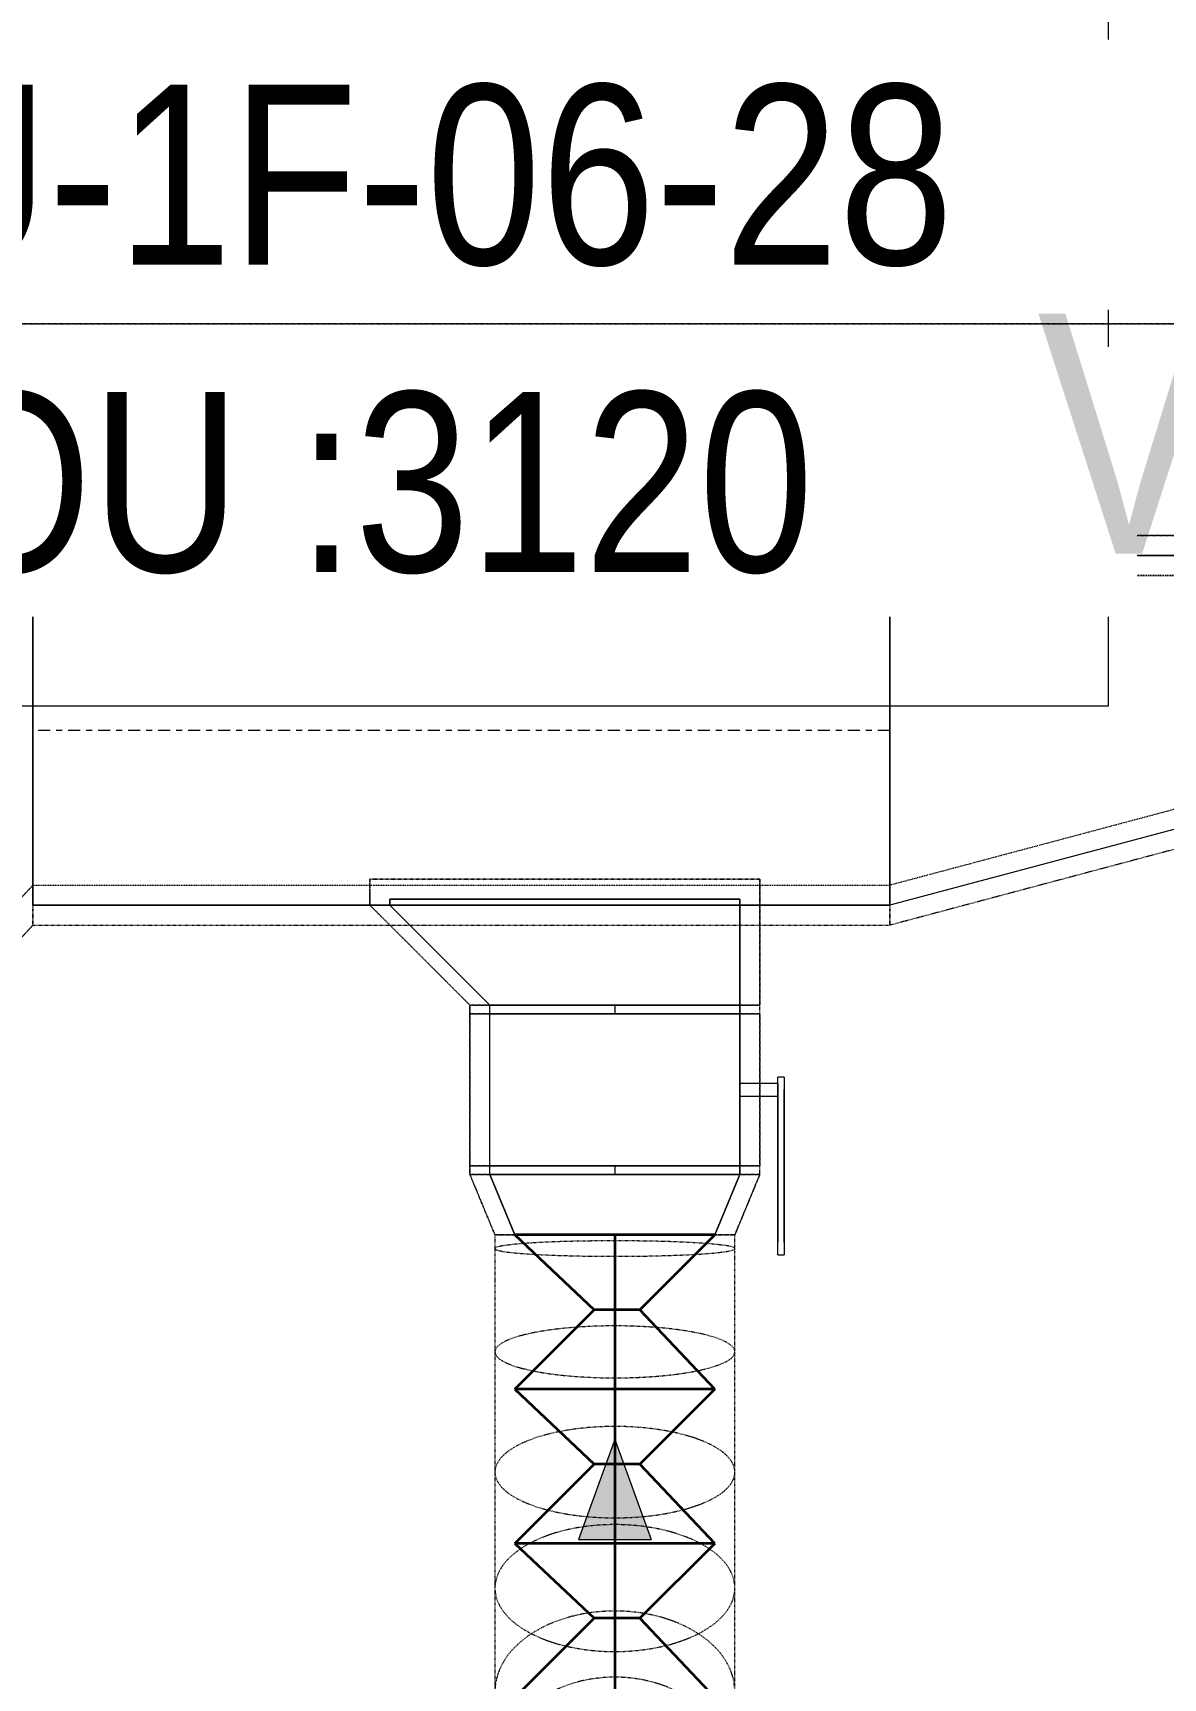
# Model space of a CAD drawing. Header units: inches. Extents: x -83664 to 20107, y -47222 to 19398.
# Drawn here: x 7446 to 8577, y -40065 to -38418 of the extents above; entities that cross this region are included whole.
import ezdxf

# ---------------------------------------------------------------- set-up
doc = ezdxf.new("R2010")
doc.units = ezdxf.units.IN
doc.header["$MEASUREMENT"] = 0
for name, pattern in [('Center', [29.999999, 12, -6, 6, -6]), ('Hidden 0_50', [1.0584, 0.5292, -0.5292]), ('Hidden 1_0', [1.7, 1, -0.7])]:
    doc.linetypes.add(name, pattern=pattern)
for name, color, linetype, lineweight in [('A-DETL-GENF', 7, 'Continuous', 9), ('G-ANNO-TEXT', 7, 'Continuous', 9), ('M-EQPM-IDEN', 7, 'Continuous', 9), ('M-HVAC-CDFF', 7, 'Continuous', 9), ('M-HVAC-DUCT-CNTR', 7, 'Center', 9)]:
    doc.layers.add(name, color=color, linetype=linetype, lineweight=lineweight)
doc.layers.add('M-HVAC-DUCT', color=7, linetype='Continuous', lineweight=9, true_color=0xffe97f)
doc.layers.add('M-HVAC-DUCT-PATT', color=7, linetype='Continuous', lineweight=35, true_color=0x007f00)
doc.styles.add('Arial Narrow_1', font='ARIALN.TTF', dxfattribs={"height": 1.406642})
doc.styles.add('Arial Narrow_21', font='ARIALN.TTF', dxfattribs={"height": 240})

# ---------------------------------------------------------------- blocks, each defined once
blk = doc.blocks.new('M_Rectangular Tap - Beveled - Standard-V42-FIRST FLOOR AC CONDITIONING LAYOUT - PART A')
at = {"layer": 'M-HVAC-DUCT', "color": 30, "true_color": 0xff7f00}
for p, q in [((0, 225), (-6.096, 225)), ((-6.096, -125), (-6.096, 225)), ((-6.096, 225), (-6.096, -125)), ((-6.096, 225), (0, 225)), ((100, 125), (0, 225)), ((100, 125), (0, 225)), ((100, 125), (100, -125)), ((100, -125), (100, 125)), ((-6.096, -125), (100, -125)), ((100, -125), (-6.096, -125))]:
    blk.add_line(p, q, dxfattribs=at)
blk = doc.blocks.new('M_Rectangular Transition - Length - Standard-7399476-FIRST FLOOR AC CONDITIONING LAYOUT - PART A')
at = {"layer": 'M-HVAC-DUCT', "color": 30, "true_color": 0xff7f00}
for p, q in [((0, 125), (375, 225)), ((0, 125), (375, 225)), ((375, -125), (375, 225)), ((375, 225), (375, -125)), ((0, 125), (0, -125)), ((0, -125), (0, 125)), ((0, -125), (375, -125)), ((375, -125), (0, -125))]:
    blk.add_line(p, q, dxfattribs=at)
blk = doc.blocks.new('GCE-AT-Supply Air Rectangular Diffuser - 225x225-V55-FIRST FLOOR AC CONDITIONING LAYOUT - PART A')
at = {"layer": 'A-DETL-GENF', "true_color": 0xff7f00}
for points in [[(36.4, 312.5), (0, 412.5), (-36.4, 312.5)], [(-312.5, 36.4), (-412.5, 0), (-312.5, -36.4)], [(412.5, 0), (312.5, 36.4), (312.5, -36.4), (338.5, -26.9)], [(36.4, -312.5), (-36.4, -312.5), (0, -412.5)]]:
    blk.add_hatch(color=30, dxfattribs=at).paths.add_polyline_path(points)
at = {"layer": 'A-DETL-GENF', "color": 30, "true_color": 0xff7f00}
for p, q in [((0, 412.5), (-36.4, 312.5)), ((0, 412.5), (36.4, 312.5)), ((-36.4, 312.5), (36.4, 312.5)), ((0, 212.5), (0, 312.5)), ((-162.5, -162.5), (162.5, 162.5)), ((-162.5, 162.5), (162.5, -162.5)), ((-162.5, -162.5), (-162.5, 162.5)), ((-162.5, 162.5), (162.5, 162.5)), ((162.5, 162.5), (162.5, -162.5)), ((-412.5, 0), (-312.5, 36.4)), ((-312.5, -36.4), (-312.5, 36.4)), ((312.5, 36.4), (312.5, -36.4)), ((412.5, 0), (312.5, 36.4)), ((212.5, 0), (312.5, 0)), ((-412.5, 0), (-312.5, -36.4)), ((-212.5, 0), (-312.5, 0)), ((412.5, 0), (312.5, -36.4)), ((162.5, -162.5), (-162.5, -162.5)), ((0, -212.5), (0, -312.5)), ((36.4, -312.5), (-36.4, -312.5)), ((0, -412.5), (-36.4, -312.5)), ((0, -412.5), (36.4, -312.5))]:
    blk.add_line(p, q, dxfattribs=at)
blk = doc.blocks.new('M_Rectangular to Round Transition - Angle - 45 Degree-V37-FIRST FLOOR AC CONDITIONING LAYOUT - PART A')
at = {"layer": 'M-HVAC-DUCT', "color": 30, "true_color": 0xff7f00}
for p, q in [((0, 125), (60.4, 100)), ((60.4, 100), (0, 125)), ((0, 125), (0, -125)), ((0, -125), (0, 125)), ((60.4, 0), (60.4, 100)), ((60.4, 0), (60.4, 100)), ((60.4, -100), (60.4, 0)), ((60.4, -100), (60.4, 0)), ((0, -125), (60.4, -100)), ((60.4, -100), (0, -125))]:
    blk.add_line(p, q, dxfattribs=at)
blk = doc.blocks.new('TEMW-ME-DMP-Volume Control Damper - Standard-V102-FIRST FLOOR AC CONDITIONING LAYOUT - PART A')
at = {"layer": 'M-HVAC-DUCT', "color": 30, "true_color": 0xff7f00}
for p, q in [((-165.1, 163.1), (-165.1, 169.4)), ((-152.4, 169.4), (-165.1, 169.4)), ((0, 169.4), (-152.4, 169.4)), ((-152.4, 169.4), (0, 169.4)), ((12.7, 169.4), (0, 169.4)), ((12.7, 169.4), (12.7, 163.1)), ((-165.1, 163.1), (-152.4, 163.1)), ((0, 163.1), (-152.4, 163.1)), ((-152.4, 163.1), (0, 163.1)), ((-6.3, 125), (-6.3, 163.1)), ((6.4, 163.1), (-6.3, 163.1)), ((6.4, 163.1), (-6.3, 163.1)), ((0, 163.1), (12.7, 163.1)), ((6.4, 163.1), (6.4, 125)), ((-76.2, 125), (-76.2, -125)), ((-76.2, -125), (-76.2, 125)), ((76.2, 125), (-76.2, 125)), ((-76.2, 125), (76.2, 125)), ((-76.2, 125), (76.2, 125)), ((-6.3, 125), (6.4, 125)), ((-6.3, 125), (6.4, 125)), ((76.2, 125), (76.2, -125)), ((76.2, -125), (76.2, 125)), ((-76.2, -125), (76.2, -125)), ((-76.2, -125), (76.2, -125)), ((-76.2, -125), (76.2, -125))]:
    blk.add_line(p, q, dxfattribs=at)
blk = doc.blocks.new('TEMW-SMBZ-HO-BM-HVAC-00002_rvt-1-FIRST FLOOR AC CONDITIONING LAYOUT - PART A')
at = {"layer": 'M-HVAC-DUCT', "color": 30, "linetype": 'Hidden 0_50', "true_color": 0xff7f00}
for p, q in [((158527.5, 59858.5), (158902.5, 59451)), ((158527.5, 59858.5), (158902.5, 59451)), ((158902.5, 59451), (158902.5, 59061)), ((158902.5, 59061), (158902.5, 59451)), ((159759.8, 59451), (158902.5, 59451)), ((158902.5, 59451), (159759.8, 59451)), ((158902.5, 59061), (158902.5, 59451)), ((158902.5, 59451), (158902.5, 59061)), ((159759.8, 59451), (159759.8, 59061)), ((159759.8, 59061), (159759.8, 59451)), ((160134.8, 59451), (159759.8, 59451)), ((159759.8, 59451), (160134.8, 59451)), ((159759.8, 59451), (159759.8, 59061)), ((159759.8, 59061), (159759.8, 59451)), ((160134.8, 59161), (159759.8, 59061)), ((160134.8, 59161), (159759.8, 59061)), ((159239.8, 59081), (159239.8, 59107.1)), ((159239.8, 59107.1), (159629.8, 59107.1)), ((159629.8, 59107.1), (159239.8, 59107.1)), ((159239.8, 59107.1), (159239.8, 59081)), ((159629.8, 59107.1), (159629.8, 58981)), ((159629.8, 58981), (159629.8, 59107.1)), ((159339.8, 58981), (159239.8, 59081)), ((159239.8, 59081), (159339.8, 58981)), ((158527.5, 58653.5), (158902.5, 59061)), ((158902.5, 59061), (158527.5, 58653.5)), ((158902.5, 59061), (159759.8, 59061)), ((158902.5, 59061), (159759.8, 59061)), ((159629.8, 58981), (159339.8, 58981)), ((159339.8, 58981), (159629.8, 58981)), ((159339.8, 58981), (159629.8, 58981)), ((159629.8, 58981), (159339.8, 58981)), ((159339.8, 58981), (159339.8, 58972.5)), ((159339.8, 58972.5), (159339.8, 58981)), ((159629.8, 58972.5), (159339.8, 58972.5)), ((159339.8, 58972.5), (159339.8, 58820.1)), ((159339.8, 58820.1), (159339.8, 58972.5)), ((159339.8, 58972.5), (159629.8, 58972.5)), ((159339.8, 58972.5), (159629.8, 58972.5)), ((159629.8, 58972.5), (159339.8, 58972.5)), ((159629.8, 58972.5), (159629.8, 58981)), ((159629.8, 58972.5), (159629.8, 58981)), ((159629.8, 58820.1), (159629.8, 58972.5)), ((159629.8, 58972.5), (159629.8, 58820.1)), ((159339.8, 58820.1), (159629.8, 58820.1)), ((159629.8, 58820.1), (159339.8, 58820.1)), ((159339.8, 58820.1), (159339.8, 58811.5)), ((159339.8, 58811.5), (159339.8, 58820.1)), ((159339.8, 58820.1), (159629.8, 58820.1)), ((159629.8, 58820.1), (159339.8, 58820.1)), ((159629.8, 58811.5), (159629.8, 58820.1)), ((159629.8, 58811.5), (159629.8, 58820.1)), ((159339.8, 58811.5), (159629.8, 58811.5)), ((159629.8, 58811.5), (159339.8, 58811.5)), ((159339.8, 58811.5), (159364.8, 58751.1)), ((159364.8, 58751.1), (159339.8, 58811.5)), ((159339.8, 58811.5), (159629.8, 58811.5)), ((159629.8, 58811.5), (159339.8, 58811.5)), ((159629.8, 58811.5), (159604.8, 58751.1)), ((159604.8, 58751.1), (159629.8, 58811.5)), ((159364.8, 58751.1), (159364.8, 58737.5)), ((159604.8, 58751.1), (159364.8, 58751.1)), ((159604.8, 58751.1), (159364.8, 58751.1)), ((159364.8, 58751.1), (159484.8, 58751.1)), ((159364.8, 58751.1), (159484.8, 58751.1)), ((159364.8, 58737.5), (159364.8, 58634.1)), ((159484.8, 58751.1), (159604.8, 58751.1)), ((159484.8, 58751.1), (159604.8, 58751.1)), ((159604.8, 58737.5), (159604.8, 58751.1)), ((159604.8, 58634.1), (159604.8, 58737.5)), ((159364.8, 58634.1), (159364.8, 58513.7)), ((159604.8, 58513.7), (159604.8, 58634.1)), ((159364.8, 58513.7), (159364.8, 58397.8)), ((159604.8, 58397.8), (159604.8, 58513.7)), ((159364.8, 58397.8), (159364.8, 58294)), ((159604.8, 58294), (159604.8, 58397.8))]:
    blk.add_line(p, q, dxfattribs=at)
at = {"layer": 'M-HVAC-DUCT', "color": 30, "linetype": 'Hidden 1_0', "true_color": 0xff7f00}
for p, q in [((158527.5, 59818.5), (158902.5, 59411)), ((158527.5, 59818.5), (158902.5, 59411)), ((158902.5, 59411), (158902.5, 59101)), ((158902.5, 59101), (158902.5, 59411)), ((159759.8, 59411), (158902.5, 59411)), ((158902.5, 59411), (159759.8, 59411)), ((158902.5, 59101), (158902.5, 59411)), ((158902.5, 59411), (158902.5, 59101)), ((159759.8, 59411), (159759.8, 59101)), ((159759.8, 59101), (159759.8, 59411)), ((160134.8, 59411), (159759.8, 59411)), ((159759.8, 59411), (160134.8, 59411)), ((159759.8, 59411), (159759.8, 59101)), ((159759.8, 59101), (159759.8, 59411)), ((160134.8, 59201), (159759.8, 59101)), ((160134.8, 59201), (159759.8, 59101)), ((158527.5, 58693.5), (158902.5, 59101)), ((158902.5, 59101), (158527.5, 58693.5)), ((158902.5, 59101), (159759.8, 59101)), ((158902.5, 59101), (159759.8, 59101))]:
    blk.add_line(p, q, dxfattribs=at)
at = {"layer": 'M-HVAC-DUCT', "color": 6, "true_color": 0xff00ff}
blk.add_line((163816, 59682.7), (157640.3, 59682.7), dxfattribs=at)
blk.add_line((163816, 59682.7), (157640.3, 59682.7), dxfattribs=at)
at = {"layer": 'M-HVAC-DUCT', "color": 6, "linetype": 'Hidden 0_50', "true_color": 0xff00ff}
for p, q in [((157640.3, 59662.7), (163816, 59662.7)), ((163816, 59662.7), (157640.3, 59662.7))]:
    blk.add_line(p, q, dxfattribs=at)
at = {"layer": 'M-HVAC-DUCT', "color": 30, "true_color": 0xff7f00}
for p, q in [((158902.5, 59081), (158902.5, 59431)), ((158902.5, 59431), (158902.5, 59081)), ((158902.5, 59431), (159759.8, 59431)), ((158902.5, 59431), (159759.8, 59431)), ((159759.8, 59081), (159759.8, 59431)), ((159759.8, 59431), (159759.8, 59081)), ((159259.8, 59081), (159259.8, 59087.1)), ((159259.8, 59087.1), (159609.8, 59087.1)), ((159259.8, 59087.1), (159609.8, 59087.1)), ((159259.8, 59081), (159259.8, 59087.1)), ((159609.8, 59087.1), (159609.8, 59081)), ((159609.8, 59087.1), (159609.8, 59081)), ((159759.8, 59081), (158902.5, 59081)), ((158902.5, 59081), (159759.8, 59081)), ((159259.8, 59081), (159609.8, 59081)), ((159259.8, 59081), (159609.8, 59081)), ((159609.8, 58981), (159359.8, 58981)), ((159359.8, 58981), (159609.8, 58981)), ((159359.8, 58972.5), (159359.8, 58981)), ((159359.8, 58972.5), (159359.8, 58981)), ((159609.8, 58972.5), (159359.8, 58972.5)), ((159359.8, 58972.5), (159609.8, 58972.5)), ((159609.8, 58981), (159609.8, 58972.5)), ((159609.8, 58972.5), (159609.8, 58981)), ((159609.8, 58820.1), (159359.8, 58820.1)), ((159359.8, 58820.1), (159609.8, 58820.1)), ((159359.8, 58811.5), (159359.8, 58820.1)), ((159359.8, 58811.5), (159359.8, 58820.1)), ((159609.8, 58820.1), (159609.8, 58811.5)), ((159609.8, 58811.5), (159609.8, 58820.1)), ((159609.8, 58811.5), (159359.8, 58811.5)), ((159359.8, 58811.5), (159609.8, 58811.5))]:
    blk.add_line(p, q, dxfattribs=at)
at = {"layer": 'M-HVAC-DUCT', "color": 30, "linetype": 'Hidden 0_50', "true_color": 0xff7f00}
for points in [[(159604.8, 58737.5), (159604.8, 58738.2), (159602.1, 58739.5), (159590, 58741.4), (159570.7, 58743), (159545.5, 58744.3), (159516.3, 58745), (159484.8, 58745.3), (159453.4, 58745), (159424.1, 58744.3), (159399, 58743), (159379.7, 58741.4), (159367.6, 58739.5), (159364.8, 58738.2), (159364.8, 58737.5)], [(159364.8, 58737.5), (159364.8, 58736.8), (159367.6, 58735.4), (159379.7, 58733.5), (159399, 58731.9), (159424.1, 58730.7), (159453.4, 58729.9), (159484.8, 58729.6), (159516.3, 58729.9), (159545.5, 58730.7), (159570.7, 58731.9), (159590, 58733.5), (159602.1, 58735.4), (159604.8, 58736.8), (159604.8, 58737.5)], [(159604.8, 58634.1), (159604.8, 58636.4), (159602.1, 58640.9), (159590, 58647.3), (159570.7, 58652.7), (159545.5, 58656.9), (159516.3, 58659.5), (159484.8, 58660.4), (159453.4, 58659.5), (159424.1, 58656.9), (159399, 58652.7), (159379.7, 58647.3), (159367.6, 58640.9), (159364.8, 58636.4), (159364.8, 58634.1)], [(159364.8, 58634.1), (159364.8, 58631.8), (159367.6, 58627.3), (159379.7, 58621), (159399, 58615.5), (159424.1, 58611.3), (159453.4, 58608.7), (159484.8, 58607.8), (159516.3, 58608.7), (159545.5, 58611.3), (159570.7, 58615.5), (159590, 58621), (159602.1, 58627.3), (159604.8, 58631.8), (159604.8, 58634.1)], [(159604.8, 58513.7), (159604.8, 58517.7), (159602.1, 58525.7), (159590, 58536.9), (159570.7, 58546.4), (159545.5, 58553.8), (159516.3, 58558.4), (159484.8, 58560), (159453.4, 58558.4), (159424.1, 58553.8), (159399, 58546.4), (159379.7, 58536.9), (159367.6, 58525.7), (159364.8, 58517.7), (159364.8, 58513.7)], [(159364.8, 58513.7), (159364.8, 58509.7), (159367.6, 58501.8), (159379.7, 58490.6), (159399, 58481.1), (159424.1, 58473.7), (159453.4, 58469.1), (159484.8, 58467.5), (159516.3, 58469.1), (159545.5, 58473.7), (159570.7, 58481.1), (159590, 58490.6), (159602.1, 58501.8), (159604.8, 58509.7), (159604.8, 58513.7)], [(159604.8, 58397.8), (159604.8, 58403.3), (159602.1, 58414.4), (159590, 58429.9), (159570.7, 58443.2), (159545.5, 58453.4), (159516.3, 58459.8), (159484.8, 58462), (159453.4, 58459.8), (159424.1, 58453.4), (159399, 58443.2), (159379.7, 58429.9), (159367.6, 58414.4), (159364.8, 58403.3), (159364.8, 58397.8)], [(159364.8, 58397.8), (159364.8, 58392.2), (159367.6, 58381.2), (159379.7, 58365.6), (159399, 58352.3), (159424.1, 58342.1), (159453.4, 58335.7), (159484.8, 58333.5), (159516.3, 58335.7), (159545.5, 58342.1), (159570.7, 58352.3), (159590, 58365.6), (159602.1, 58381.2), (159604.8, 58392.2), (159604.8, 58397.8)], [(159604.8, 58294), (159604.8, 58301.1), (159602.1, 58315.2), (159590, 58334.9), (159570.7, 58351.8), (159545.5, 58364.8), (159516.3, 58372.9), (159484.8, 58375.7), (159453.4, 58372.9), (159424.1, 58364.8), (159399, 58351.8), (159379.7, 58334.9), (159367.6, 58315.2), (159364.8, 58301.1), (159364.8, 58294)], [(159604.8, 58210.3), (159604.8, 58218.9), (159602.1, 58236), (159590, 58260), (159570.7, 58280.6), (159545.5, 58296.4), (159516.3, 58306.4), (159484.8, 58309.7), (159453.4, 58306.4), (159424.1, 58296.4), (159399, 58280.6), (159379.7, 58260), (159367.6, 58236), (159364.8, 58218.9), (159364.8, 58210.3)]]:
    blk.add_open_spline(points, degree=3, dxfattribs=at)
at = {"layer": 'M-HVAC-DUCT-CNTR', "color": 30, "true_color": 0xff7f00}
for p, q in [((159759.8, 59256), (158902.5, 59256)), ((159484.8, 58981), (159484.8, 58972.5)), ((159484.8, 58820.1), (159484.8, 58811.5))]:
    blk.add_line(p, q, dxfattribs=at)
at = {"layer": 'M-HVAC-DUCT-CNTR', "color": 30, "linetype": 'Continuous', "lineweight": 35, "true_color": 0xff7f00}
blk.add_open_spline([(159484.8, 58751.1), (159484.8, 58488.1), (159484.8, 58133.9), (159484.8, 58133.9)], degree=3, dxfattribs=at)
at = {"layer": 'M-HVAC-DUCT-PATT', "color": 30, "true_color": 0xff7f00}
for p, q in [((159384.8, 58751.1), (159464.1, 58676.1)), ((159584.8, 58751.1), (159384.8, 58751.1)), ((159584.8, 58751.1), (159384.8, 58751.1)), ((159584.8, 58751.1), (159509.8, 58676.1)), ((159384.8, 58596.8), (159464.1, 58676.1)), ((159509.8, 58676.1), (159464.1, 58676.1)), ((159584.8, 58596.8), (159509.8, 58676.1)), ((159384.8, 58596.8), (159464.1, 58521.8)), ((159584.8, 58596.8), (159384.8, 58596.8)), ((159584.8, 58596.8), (159384.8, 58596.8)), ((159584.8, 58596.8), (159509.8, 58521.8)), ((159384.8, 58442.5), (159464.1, 58521.8)), ((159509.8, 58521.8), (159464.1, 58521.8)), ((159584.8, 58442.5), (159509.8, 58521.8)), ((159384.8, 58442.5), (159464.1, 58367.5)), ((159584.8, 58442.5), (159384.8, 58442.5)), ((159584.8, 58442.5), (159384.8, 58442.5)), ((159584.8, 58442.5), (159509.8, 58367.5)), ((159384.8, 58288.2), (159464.1, 58367.5)), ((159509.8, 58367.5), (159464.1, 58367.5)), ((159584.8, 58288.2), (159509.8, 58367.5))]:
    blk.add_line(p, q, dxfattribs=at)
at = {"layer": 'M-HVAC-CDFF', "color": 6, "linetype": 'Hidden 0_50', "lineweight": 9, "true_color": 0xff00ff}
blk.add_blockref('GCE-AT-Supply Air Rectangular Diffuser - 225x225-V55-FIRST FLOOR AC CONDITIONING LAYOUT - PART A', (159484.8, 58133.9), dxfattribs=at)
at = {"layer": 'M-HVAC-DUCT', "color": 6, "linetype": 'Hidden 0_50', "lineweight": 9, "true_color": 0xff00ff}
for name, p, rotation in [('M_Rectangular Transition - Length - Standard-7399476-FIRST FLOOR AC CONDITIONING LAYOUT - PART A', (160134.8, 59306), 180), ('M_Rectangular to Round Transition - Angle - 45 Degree-V37-FIRST FLOOR AC CONDITIONING LAYOUT - PART A', (159484.8, 58811.5), 270)]:
    blk.add_blockref(name, p, dxfattribs=dict(at, rotation=rotation))
at = {"layer": 'M-HVAC-DUCT', "color": 6, "linetype": 'Hidden 0_50', "lineweight": 9, "true_color": 0xff00ff, "extrusion": (0, 0, -1)}
for name, p, rotation in [('M_Rectangular Tap - Beveled - Standard-V42-FIRST FLOOR AC CONDITIONING LAYOUT - PART A', (-159484.8, 59081), 270), ('TEMW-ME-DMP-Volume Control Damper - Standard-V102-FIRST FLOOR AC CONDITIONING LAYOUT - PART A', (-159484.8, 58896.3), 90)]:
    blk.add_blockref(name, p, dxfattribs=dict(at, rotation=rotation))
blk = doc.blocks.new('TEMW-SMBZ-HO-BM-HVAC-00002_rvt-2-FIRST FLOOR AC CONDITIONING LAYOUT - PART A')
at = {"layer": 'M-HVAC-DUCT', "color": 30, "linetype": 'Hidden 0_50', "true_color": 0xff7f00}
for p, q in [((158527.5, 59858.5), (158902.5, 59451)), ((158527.5, 59858.5), (158902.5, 59451)), ((158902.5, 59451), (158902.5, 59061)), ((158902.5, 59061), (158902.5, 59451)), ((159759.8, 59451), (158902.5, 59451)), ((158902.5, 59451), (159759.8, 59451)), ((158902.5, 59061), (158902.5, 59451)), ((158902.5, 59451), (158902.5, 59061)), ((159759.8, 59451), (159759.8, 59061)), ((159759.8, 59061), (159759.8, 59451)), ((160134.8, 59451), (159759.8, 59451)), ((159759.8, 59451), (160134.8, 59451)), ((159759.8, 59451), (159759.8, 59061)), ((159759.8, 59061), (159759.8, 59451)), ((160134.8, 59161), (159759.8, 59061)), ((160134.8, 59161), (159759.8, 59061)), ((159239.8, 59081), (159239.8, 59107.1)), ((159239.8, 59107.1), (159629.8, 59107.1)), ((159629.8, 59107.1), (159239.8, 59107.1)), ((159239.8, 59107.1), (159239.8, 59081)), ((159629.8, 59107.1), (159629.8, 58981)), ((159629.8, 58981), (159629.8, 59107.1)), ((159339.8, 58981), (159239.8, 59081)), ((159239.8, 59081), (159339.8, 58981)), ((158527.5, 58653.5), (158902.5, 59061)), ((158902.5, 59061), (158527.5, 58653.5)), ((158902.5, 59061), (159759.8, 59061)), ((158902.5, 59061), (159759.8, 59061)), ((159629.8, 58981), (159339.8, 58981)), ((159339.8, 58981), (159629.8, 58981)), ((159339.8, 58981), (159629.8, 58981)), ((159629.8, 58981), (159339.8, 58981)), ((159339.8, 58981), (159339.8, 58972.5)), ((159339.8, 58972.5), (159339.8, 58981)), ((159629.8, 58972.5), (159339.8, 58972.5)), ((159339.8, 58972.5), (159339.8, 58820.1)), ((159339.8, 58820.1), (159339.8, 58972.5)), ((159339.8, 58972.5), (159629.8, 58972.5)), ((159339.8, 58972.5), (159629.8, 58972.5)), ((159629.8, 58972.5), (159339.8, 58972.5)), ((159629.8, 58972.5), (159629.8, 58981)), ((159629.8, 58972.5), (159629.8, 58981)), ((159629.8, 58820.1), (159629.8, 58972.5)), ((159629.8, 58972.5), (159629.8, 58820.1)), ((159339.8, 58820.1), (159629.8, 58820.1)), ((159629.8, 58820.1), (159339.8, 58820.1)), ((159339.8, 58820.1), (159339.8, 58811.5)), ((159339.8, 58811.5), (159339.8, 58820.1)), ((159339.8, 58820.1), (159629.8, 58820.1)), ((159629.8, 58820.1), (159339.8, 58820.1)), ((159629.8, 58811.5), (159629.8, 58820.1)), ((159629.8, 58811.5), (159629.8, 58820.1)), ((159339.8, 58811.5), (159629.8, 58811.5)), ((159629.8, 58811.5), (159339.8, 58811.5)), ((159339.8, 58811.5), (159364.8, 58751.1)), ((159364.8, 58751.1), (159339.8, 58811.5)), ((159339.8, 58811.5), (159629.8, 58811.5)), ((159629.8, 58811.5), (159339.8, 58811.5)), ((159629.8, 58811.5), (159604.8, 58751.1)), ((159604.8, 58751.1), (159629.8, 58811.5)), ((159364.8, 58751.1), (159364.8, 58737.5)), ((159604.8, 58751.1), (159364.8, 58751.1)), ((159604.8, 58751.1), (159364.8, 58751.1)), ((159364.8, 58751.1), (159484.8, 58751.1)), ((159364.8, 58751.1), (159484.8, 58751.1)), ((159364.8, 58737.5), (159364.8, 58634.1)), ((159484.8, 58751.1), (159604.8, 58751.1)), ((159484.8, 58751.1), (159604.8, 58751.1)), ((159604.8, 58737.5), (159604.8, 58751.1)), ((159604.8, 58634.1), (159604.8, 58737.5)), ((159364.8, 58634.1), (159364.8, 58513.7)), ((159604.8, 58513.7), (159604.8, 58634.1)), ((159364.8, 58513.7), (159364.8, 58397.8)), ((159604.8, 58397.8), (159604.8, 58513.7)), ((159364.8, 58397.8), (159364.8, 58294)), ((159604.8, 58294), (159604.8, 58397.8))]:
    blk.add_line(p, q, dxfattribs=at)
at = {"layer": 'M-HVAC-DUCT', "color": 30, "linetype": 'Hidden 1_0', "true_color": 0xff7f00}
for p, q in [((158527.5, 59818.5), (158902.5, 59411)), ((158527.5, 59818.5), (158902.5, 59411)), ((158902.5, 59411), (158902.5, 59101)), ((158902.5, 59101), (158902.5, 59411)), ((159759.8, 59411), (158902.5, 59411)), ((158902.5, 59411), (159759.8, 59411)), ((158902.5, 59101), (158902.5, 59411)), ((158902.5, 59411), (158902.5, 59101)), ((159759.8, 59411), (159759.8, 59101)), ((159759.8, 59101), (159759.8, 59411)), ((160134.8, 59411), (159759.8, 59411)), ((159759.8, 59411), (160134.8, 59411)), ((159759.8, 59411), (159759.8, 59101)), ((159759.8, 59101), (159759.8, 59411)), ((160134.8, 59201), (159759.8, 59101)), ((160134.8, 59201), (159759.8, 59101)), ((158527.5, 58693.5), (158902.5, 59101)), ((158902.5, 59101), (158527.5, 58693.5)), ((158902.5, 59101), (159759.8, 59101)), ((158902.5, 59101), (159759.8, 59101))]:
    blk.add_line(p, q, dxfattribs=at)
at = {"layer": 'M-HVAC-DUCT', "color": 6, "true_color": 0xff00ff}
blk.add_line((163816, 59682.7), (157640.3, 59682.7), dxfattribs=at)
blk.add_line((163816, 59682.7), (157640.3, 59682.7), dxfattribs=at)
at = {"layer": 'M-HVAC-DUCT', "color": 6, "linetype": 'Hidden 0_50', "true_color": 0xff00ff}
for p, q in [((157640.3, 59662.7), (163816, 59662.7)), ((163816, 59662.7), (157640.3, 59662.7))]:
    blk.add_line(p, q, dxfattribs=at)
at = {"layer": 'M-HVAC-DUCT', "color": 30, "true_color": 0xff7f00}
for p, q in [((158902.5, 59081), (158902.5, 59431)), ((158902.5, 59431), (158902.5, 59081)), ((158902.5, 59431), (159759.8, 59431)), ((158902.5, 59431), (159759.8, 59431)), ((159759.8, 59081), (159759.8, 59431)), ((159759.8, 59431), (159759.8, 59081)), ((159259.8, 59081), (159259.8, 59087.1)), ((159259.8, 59087.1), (159609.8, 59087.1)), ((159259.8, 59087.1), (159609.8, 59087.1)), ((159259.8, 59081), (159259.8, 59087.1)), ((159609.8, 59087.1), (159609.8, 59081)), ((159609.8, 59087.1), (159609.8, 59081)), ((159759.8, 59081), (158902.5, 59081)), ((158902.5, 59081), (159759.8, 59081)), ((159259.8, 59081), (159609.8, 59081)), ((159259.8, 59081), (159609.8, 59081)), ((159609.8, 58981), (159359.8, 58981)), ((159359.8, 58981), (159609.8, 58981)), ((159359.8, 58972.5), (159359.8, 58981)), ((159359.8, 58972.5), (159359.8, 58981)), ((159609.8, 58972.5), (159359.8, 58972.5)), ((159359.8, 58972.5), (159609.8, 58972.5)), ((159609.8, 58981), (159609.8, 58972.5)), ((159609.8, 58972.5), (159609.8, 58981)), ((159609.8, 58820.1), (159359.8, 58820.1)), ((159359.8, 58820.1), (159609.8, 58820.1)), ((159359.8, 58811.5), (159359.8, 58820.1)), ((159359.8, 58811.5), (159359.8, 58820.1)), ((159609.8, 58820.1), (159609.8, 58811.5)), ((159609.8, 58811.5), (159609.8, 58820.1)), ((159609.8, 58811.5), (159359.8, 58811.5)), ((159359.8, 58811.5), (159609.8, 58811.5))]:
    blk.add_line(p, q, dxfattribs=at)
at = {"layer": 'M-HVAC-DUCT', "color": 30, "linetype": 'Hidden 0_50', "true_color": 0xff7f00}
for points in [[(159604.8, 58737.5), (159604.8, 58738.2), (159602.1, 58739.5), (159590, 58741.4), (159570.7, 58743), (159545.5, 58744.3), (159516.3, 58745), (159484.8, 58745.3), (159453.4, 58745), (159424.1, 58744.3), (159399, 58743), (159379.7, 58741.4), (159367.6, 58739.5), (159364.8, 58738.2), (159364.8, 58737.5)], [(159364.8, 58737.5), (159364.8, 58736.8), (159367.6, 58735.4), (159379.7, 58733.5), (159399, 58731.9), (159424.1, 58730.7), (159453.4, 58729.9), (159484.8, 58729.6), (159516.3, 58729.9), (159545.5, 58730.7), (159570.7, 58731.9), (159590, 58733.5), (159602.1, 58735.4), (159604.8, 58736.8), (159604.8, 58737.5)], [(159604.8, 58634.1), (159604.8, 58636.4), (159602.1, 58640.9), (159590, 58647.3), (159570.7, 58652.7), (159545.5, 58656.9), (159516.3, 58659.5), (159484.8, 58660.4), (159453.4, 58659.5), (159424.1, 58656.9), (159399, 58652.7), (159379.7, 58647.3), (159367.6, 58640.9), (159364.8, 58636.4), (159364.8, 58634.1)], [(159364.8, 58634.1), (159364.8, 58631.8), (159367.6, 58627.3), (159379.7, 58621), (159399, 58615.5), (159424.1, 58611.3), (159453.4, 58608.7), (159484.8, 58607.8), (159516.3, 58608.7), (159545.5, 58611.3), (159570.7, 58615.5), (159590, 58621), (159602.1, 58627.3), (159604.8, 58631.8), (159604.8, 58634.1)], [(159604.8, 58513.7), (159604.8, 58517.7), (159602.1, 58525.7), (159590, 58536.9), (159570.7, 58546.4), (159545.5, 58553.8), (159516.3, 58558.4), (159484.8, 58560), (159453.4, 58558.4), (159424.1, 58553.8), (159399, 58546.4), (159379.7, 58536.9), (159367.6, 58525.7), (159364.8, 58517.7), (159364.8, 58513.7)], [(159364.8, 58513.7), (159364.8, 58509.7), (159367.6, 58501.8), (159379.7, 58490.6), (159399, 58481.1), (159424.1, 58473.7), (159453.4, 58469.1), (159484.8, 58467.5), (159516.3, 58469.1), (159545.5, 58473.7), (159570.7, 58481.1), (159590, 58490.6), (159602.1, 58501.8), (159604.8, 58509.7), (159604.8, 58513.7)], [(159604.8, 58397.8), (159604.8, 58403.3), (159602.1, 58414.4), (159590, 58429.9), (159570.7, 58443.2), (159545.5, 58453.4), (159516.3, 58459.8), (159484.8, 58462), (159453.4, 58459.8), (159424.1, 58453.4), (159399, 58443.2), (159379.7, 58429.9), (159367.6, 58414.4), (159364.8, 58403.3), (159364.8, 58397.8)], [(159364.8, 58397.8), (159364.8, 58392.2), (159367.6, 58381.2), (159379.7, 58365.6), (159399, 58352.3), (159424.1, 58342.1), (159453.4, 58335.7), (159484.8, 58333.5), (159516.3, 58335.7), (159545.5, 58342.1), (159570.7, 58352.3), (159590, 58365.6), (159602.1, 58381.2), (159604.8, 58392.2), (159604.8, 58397.8)], [(159604.8, 58294), (159604.8, 58301.1), (159602.1, 58315.2), (159590, 58334.9), (159570.7, 58351.8), (159545.5, 58364.8), (159516.3, 58372.9), (159484.8, 58375.7), (159453.4, 58372.9), (159424.1, 58364.8), (159399, 58351.8), (159379.7, 58334.9), (159367.6, 58315.2), (159364.8, 58301.1), (159364.8, 58294)], [(159604.8, 58210.3), (159604.8, 58218.9), (159602.1, 58236), (159590, 58260), (159570.7, 58280.6), (159545.5, 58296.4), (159516.3, 58306.4), (159484.8, 58309.7), (159453.4, 58306.4), (159424.1, 58296.4), (159399, 58280.6), (159379.7, 58260), (159367.6, 58236), (159364.8, 58218.9), (159364.8, 58210.3)]]:
    blk.add_open_spline(points, degree=3, dxfattribs=at)
at = {"layer": 'M-HVAC-DUCT-CNTR', "color": 30, "true_color": 0xff7f00}
for p, q in [((159759.8, 59256), (158902.5, 59256)), ((159484.8, 58981), (159484.8, 58972.5)), ((159484.8, 58820.1), (159484.8, 58811.5))]:
    blk.add_line(p, q, dxfattribs=at)
at = {"layer": 'M-HVAC-DUCT-CNTR', "color": 30, "linetype": 'Continuous', "lineweight": 35, "true_color": 0xff7f00}
blk.add_open_spline([(159484.8, 58751.1), (159484.8, 58488.1), (159484.8, 58133.9), (159484.8, 58133.9)], degree=3, dxfattribs=at)
at = {"layer": 'M-HVAC-DUCT-PATT', "color": 30, "true_color": 0xff7f00}
for p, q in [((159384.8, 58751.1), (159464.1, 58676.1)), ((159584.8, 58751.1), (159384.8, 58751.1)), ((159584.8, 58751.1), (159384.8, 58751.1)), ((159584.8, 58751.1), (159509.8, 58676.1)), ((159384.8, 58596.8), (159464.1, 58676.1)), ((159509.8, 58676.1), (159464.1, 58676.1)), ((159584.8, 58596.8), (159509.8, 58676.1)), ((159384.8, 58596.8), (159464.1, 58521.8)), ((159584.8, 58596.8), (159384.8, 58596.8)), ((159584.8, 58596.8), (159384.8, 58596.8)), ((159584.8, 58596.8), (159509.8, 58521.8)), ((159384.8, 58442.5), (159464.1, 58521.8)), ((159509.8, 58521.8), (159464.1, 58521.8)), ((159584.8, 58442.5), (159509.8, 58521.8)), ((159384.8, 58442.5), (159464.1, 58367.5)), ((159584.8, 58442.5), (159384.8, 58442.5)), ((159584.8, 58442.5), (159384.8, 58442.5)), ((159584.8, 58442.5), (159509.8, 58367.5)), ((159384.8, 58288.2), (159464.1, 58367.5)), ((159509.8, 58367.5), (159464.1, 58367.5)), ((159584.8, 58288.2), (159509.8, 58367.5))]:
    blk.add_line(p, q, dxfattribs=at)
at = {"layer": 'M-HVAC-CDFF', "color": 6, "linetype": 'Hidden 0_50', "lineweight": 9, "true_color": 0xff00ff}
blk.add_blockref('GCE-AT-Supply Air Rectangular Diffuser - 225x225-V55-FIRST FLOOR AC CONDITIONING LAYOUT - PART A', (159484.8, 58133.9), dxfattribs=at)
at = {"layer": 'M-HVAC-DUCT', "color": 6, "linetype": 'Hidden 0_50', "lineweight": 9, "true_color": 0xff00ff}
for name, p, rotation in [('M_Rectangular Transition - Length - Standard-7399476-FIRST FLOOR AC CONDITIONING LAYOUT - PART A', (160134.8, 59306), 180), ('M_Rectangular to Round Transition - Angle - 45 Degree-V37-FIRST FLOOR AC CONDITIONING LAYOUT - PART A', (159484.8, 58811.5), 270)]:
    blk.add_blockref(name, p, dxfattribs=dict(at, rotation=rotation))
at = {"layer": 'M-HVAC-DUCT', "color": 6, "linetype": 'Hidden 0_50', "lineweight": 9, "true_color": 0xff00ff, "extrusion": (0, 0, -1)}
for name, p, rotation in [('M_Rectangular Tap - Beveled - Standard-V42-FIRST FLOOR AC CONDITIONING LAYOUT - PART A', (-159484.8, 59081), 270), ('TEMW-ME-DMP-Volume Control Damper - Standard-V102-FIRST FLOOR AC CONDITIONING LAYOUT - PART A', (-159484.8, 58896.3), 90)]:
    blk.add_blockref(name, p, dxfattribs=dict(at, rotation=rotation))

msp = doc.modelspace()

# ---------------------------------------------------------------- linework, layer by layer
at = {"layer": 'M-EQPM-IDEN', "flags": 128}
msp.add_lwpolyline([(6963, -38327), (8521.5, -38327), (8521.5, -39092), (6963, -39092)], close=True, dxfattribs=at)

# ---------------------------------------------------------------- block references
at = {"lineweight": 5}
for name in ['TEMW-SMBZ-HO-BM-HVAC-00002_rvt-1-FIRST FLOOR AC CONDITIONING LAYOUT - PART A', 'TEMW-SMBZ-HO-BM-HVAC-00002_rvt-2-FIRST FLOOR AC CONDITIONING LAYOUT - PART A']:
    msp.add_blockref(name, (-151456.7, -98372.2), dxfattribs=at)

# ---------------------------------------------------------------- texts
at = {"layer": 'G-ANNO-TEXT', "insert": (8450.7, -38699.3), "char_height": 240, "width": 733.544, "attachment_point": 1, "style": 'Arial Narrow_21'}
msp.add_mtext('VCD', dxfattribs=at)

# ---------------------------------------------------------------- next in the draw order: texts
at = {"layer": 'M-EQPM-IDEN', "char_height": 180, "attachment_point": 1, "style": 'Arial Narrow_1', "bg_fill": 3, "box_fill_scale": 1.25, "bg_fill_color": 256, "bg_fill_true_color": 13158600, "bg_fill_transparency": 0}
for s, insert, width in [('FCU-1F-06-28', (7038, -38470.1), 1695.569), ('BOU :3120', (7206.7, -38777.6), 1298.734)]:
    msp.add_mtext(s, dxfattribs=dict(at, insert=insert, width=width))

doc.saveas('drawing.dxf')
